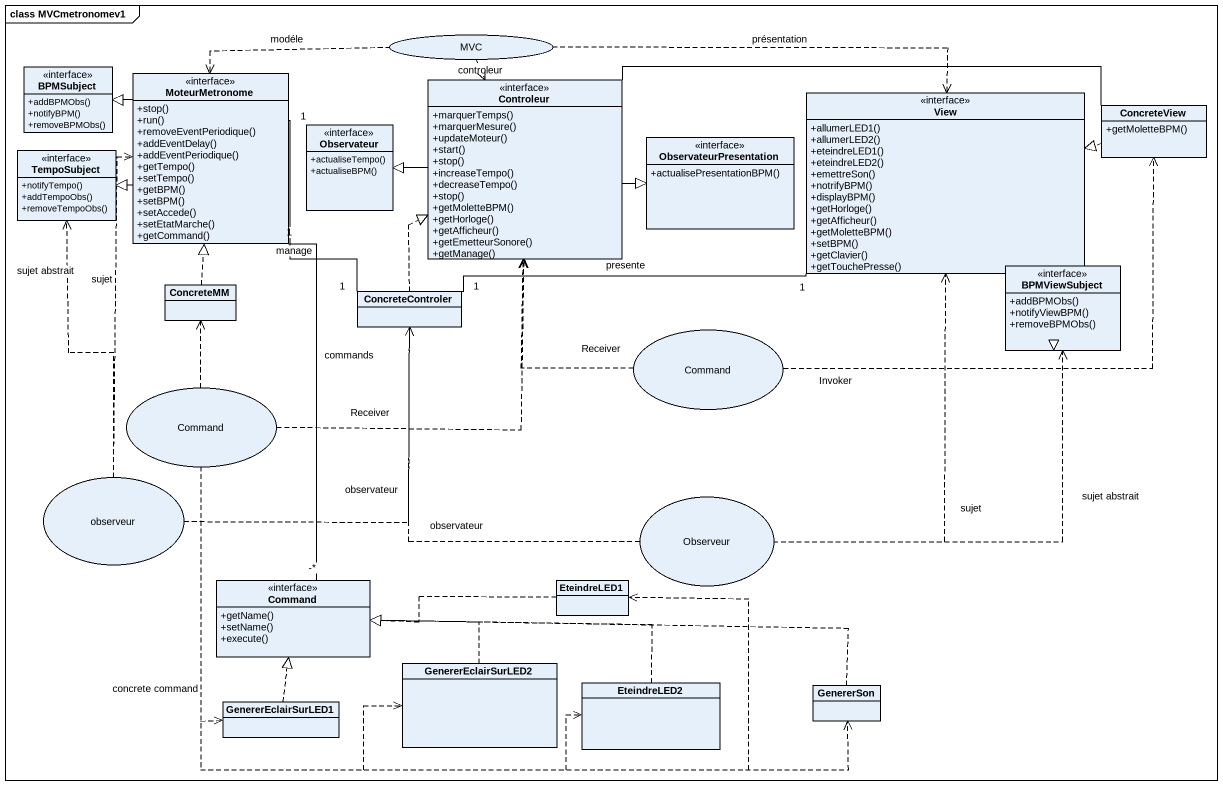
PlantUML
@startuml
mainframe class MVCmetronomev1
allowmixing
hide circle
hide empty members
skinparam classAttributeIconSize 0
usecase MVC
interface BPMSubject {
  +addBPMObs()
  +notifyBPM()
  +removeBPMObs()
}
interface MoteurMetronome {
  +stop()
  +run()
  +removeEventPeriodique()
  +addEventDelay()
  +addEventPeriodique()
  +getTempo()
  +setTempo()
  +getBPM()
  +setBPM()
  +setAccede()
  +setEtatMarche()
  +getCommand()
}
interface Controleur {
  +marquerTemps()
  +marquerMesure()
  +updateMoteur()
  +start()
  +stop()
  +increaseTempo()
  +decreaseTempo()
  +stop()
  +getMoletteBPM()
  +getHorloge()
  +getAfficheur()
  +getEmetteurSonore()
  +getManage()
}
interface Observateur {
  +actualiseTempo()
  +actualiseBPM()
}
interface View {
  +allumerLED1()
  +allumerLED2()
  +eteindreLED1()
  +eteindreLED2()
  +emettreSon()
  +notrifyBPM()
  +displayBPM()
  +getHorloge()
  +getAfficheur()
  +getMoletteBPM()
  +setBPM()
  +getClavier()
  +getTouchePresse()
}
class ConcreteView {
  +getMoletteBPM()
}
interface TempoSubject {
  +notifyTempo()
  +addTempoObs()
  +removeTempoObs()
}
interface ObservateurPresentation {
  +actualisePresentationBPM()
}
class ConcreteMM
interface BPMViewSubject {
  +addBPMObs()
  +notifyViewBPM()
  +removeBPMObs()
}
class ConcreteControler
usecase Command
usecase "Command" as Command_2
usecase observeur
usecase Observeur
interface "Command" as Command_3 {
  +getName()
  +setName()
  +execute()
}
class EteindreLED1
class GenererEclairSurLED1
class GenererEclairSurLED2
class EteindreLED2
class GenererSon
MVC .left.> MoteurMetronome : modéle
MVC ..> Controleur : controleur
MVC .right.> View : présentation
MoteurMetronome -left-|> BPMSubject
MoteurMetronome -left-|> TempoSubject
MoteurMetronome "1" -- "-*" Command_3 : commands
Controleur -left-|> Observateur
Controleur -right-|> ObservateurPresentation
View --|> BPMViewSubject
ConcreteView -left- Controleur
ConcreteView .left.|> View
ConcreteMM .up.|> MoteurMetronome
ConcreteControler "1" -up- "1" MoteurMetronome : manage
ConcreteControler .up.|> Controleur
ConcreteControler "1" -right- "1" View : presente
Command .up.> Controleur : Receiver
Command .right.> ConcreteView : Invoker
Command_2 .up.> Controleur : Receiver
Command_2 .up.> ConcreteMM
Command_2 .right.> EteindreLED1
Command_2 ..> GenererEclairSurLED1 : concrete command
Command_2 ..> GenererEclairSurLED2
Command_2 ..> EteindreLED2
Command_2 .right.> GenererSon
observeur .up.> MoteurMetronome : sujet
observeur .up.> TempoSubject : sujet abstrait
observeur .up.> ConcreteControler : observateur
Observeur .up.> View : sujet
Observeur .up.> BPMViewSubject : sujet abstrait
Observeur .up.> ConcreteControler : observateur
EteindreLED1 .left.|> Command_3
GenererEclairSurLED1 .up.|> Command_3
GenererEclairSurLED2 .left.|> Command_3
EteindreLED2 .left.|> Command_3
GenererSon .left.|> Command_3
@enduml
